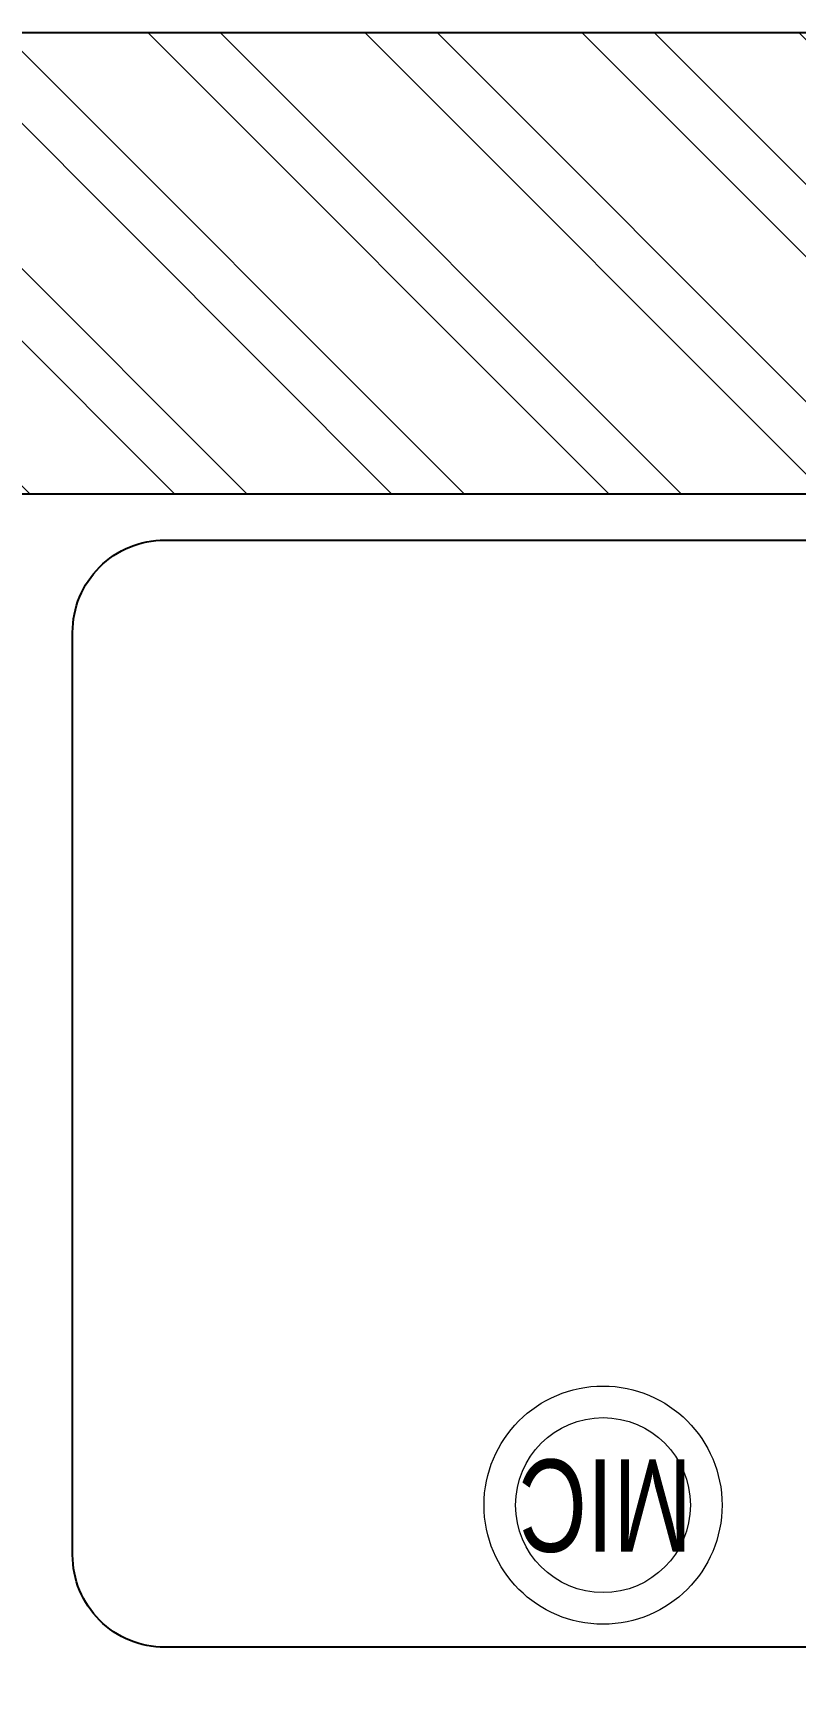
# Model space of a CAD drawing. Header units: feet. Extents: x 5363194 to 5373234, y -5284151 to -5265953.
# Drawn here: x 5369146 to 5369559, y -5266845 to -5265953 of the extents above; entities that cross this region are included whole.
import ezdxf

# ---------------------------------------------------------------- set-up
doc = ezdxf.new("R2010")
doc.units = ezdxf.units.FT
doc.header["$LTSCALE"] = 33
doc.header["$MEASUREMENT"] = 0
doc.layers.add('A-WALL', color=1, linetype='Continuous')
doc.layers.add('PDF_Geometry', color=7, linetype='Continuous')
for name, color, linetype, lineweight in [('LENS-FURNITURE', 13, 'Continuous', 9), ('LENS_DIMENSION', 193, 'Continuous', 0), ('LK-EQPMT', 3, 'Continuous', 18), ('LN-HATCH', 251, 'Continuous', 0)]:
    doc.layers.add(name, color=color, linetype=linetype, lineweight=lineweight)
doc.styles.get("Standard").update_dxf_attribs({"font": 'GILC____.TTF'})

# ---------------------------------------------------------------- blocks, each defined once
blk = doc.blocks.new('A$Ca5f26b73')
at = {"layer": 'LN-HATCH'}
h = blk.add_hatch(dxfattribs=at)
h.set_pattern_fill('ANSI32', color=256, scale=222)
h.set_pattern_definition([(45, (-2784044.970806216, 5465993.898856697), (-58.86663953378008, 58.86663953378008), []), (45, (-2784005.726379926, 5465993.898856697), (-58.86663953378008, 58.86663953378008), [])])
h.paths.add_polyline_path([(-13493, 2260), (-13493, 2510), (-14263, 2510), (-14263, 2260)])
h.paths.add_polyline_path([(-12018, 2260), (-12018, 2510), (-12228, 2510), (-12228, 2260)])
h.paths.add_polyline_path([(-8350, 2260), (-8350, 2510), (-11293, 2510), (-11293, 2260)])
h.paths.add_polyline_path([(-6662, 1035), (-6662, 1285), (-8057, 1285), (-8057, 2260), (-8307, 2260), (-8307, 1035)])
h.paths.add_polyline_path([(-6178.338742326945, 0), (-6178.338742326945, 220), (-6432, 220), (-6432, 1230), (-6662, 1230), (-6662, 0)])
h.paths.add_polyline_path([(-7417, 2300), (-7417, 2510), (-7640, 2510), (-7640, 2300)])
h.paths.add_polyline_path([(0, 0), (0, 2589), (-250, 2589), (-250, 0)])
h.paths.add_polyline_path([(0, 3519), (0, 9752.78009731695), (-250, 9752.78009731695), (-250, 3519)])
h.paths.add_polyline_path([(-1977.047934302129, 9752.78009731695), (0, 9752.78009731695), (0, 10002.78009731695), (-1976.707684211433, 10002.78009731695), (-4941.125479653478, 10010.84925977606), (-4941.805978584103, 9760.850185935386)])
h.paths.add_polyline_path([(-5326.804552298971, 9761.898154289462), (-5326.124053367414, 10011.89722813014), (-7601.738260256126, 10018.09146321937), (-7608.796098317019, 9768.109748532996)])
h.paths.add_polyline_path([(-8319.024439492263, 9770.042994203048), (-8311.96660143137, 10020.02470888942), (-11260.33304151799, 10028.0501794666), (-11261.01354044955, 9778.051105625927)])
h.paths.add_polyline_path([(-11976.01089163404, 9779.997332569212), (-11975.33039270248, 10029.99640640989), (-14916, 10038.00092616211), (-14916, 9788)])
h.paths.add_polyline_path([(-4504.182944787666, 0), (-4504.182944787666, 150), (-4977, 150), (-4977, 0)])
h.paths.add_polyline_path([(-5354, 0), (-5354, 220), (-5590.752548078075, 220), (-5590.752548078075, 0)])
at = {"layer": 'A-WALL'}
for p, q in [((0, 2589), (0, 10002.78009731695)), ((-250, 2589), (-250, 9752.78009731695))]:
    blk.add_line(p, q, dxfattribs=at)
blk = doc.blocks.new('MOROTISED TABLE-TRIAL SET 950x600')
at = {"layer": 'PDF_Geometry', "lineweight": 25}
blk.add_lwpolyline([(415.5923622683621, 2.18279e-11), (550.0003704861738, 2.18279e-11, 0.4142524001247118), (599.9958994225599, 50.00260162355697), (599.9958994225599, 899.9973678589085, 0.4142518501714829), (550.0003704861738, 950.0000000000218), (50.00260613718999, 950.0000000000218, 0.4142929195148918), (4.605390131e-07, 899.9973678589085), (4.605390131e-07, 50.00260162355697, 0.414163635492108), (50.00260613718999, 2.18279e-11), (415.5923622683621, 2.18279e-11)], format="xyb", dxfattribs=at)
blk = doc.blocks.new('MIC')
at = {"layer": 'LK-EQPMT', "ltscale": 12}
for radius in [64.54701859105262, 47.40596281792385]:
    blk.add_circle((234.5401449967176, 64.54701859102352), radius, dxfattribs=at)
at = {"layer": 'LK-EQPMT', "ltscale": 12, "insert": (233.2398255821317, 64.46170233917655), "char_height": 50, "attachment_point": 5}
blk.add_mtext_dynamic_manual_height_columns('MIC', width=466.4796511627907, gutter_width=12.5, heights=[0], dxfattribs=at)

msp = doc.modelspace()

# ---------------------------------------------------------------- block references
at = {"rotation": 180}
msp.add_blockref('MIC', (5369689.619744033, -5266686.512468859), dxfattribs=at)
at = {"layer": 'LENS-FURNITURE', "xscale": -1, "rotation": 90}
msp.add_blockref('MOROTISED TABLE-TRIAL SET 950x600', (5370117.376830242, -5266228.078458533), dxfattribs=at)
at = {"layer": 'LENS_DIMENSION', "rotation": 90}
msp.add_blockref('A$Ca5f26b73', (5373234.318781357, -5265953.219590299), dxfattribs=at)

doc.saveas('drawing.dxf')
